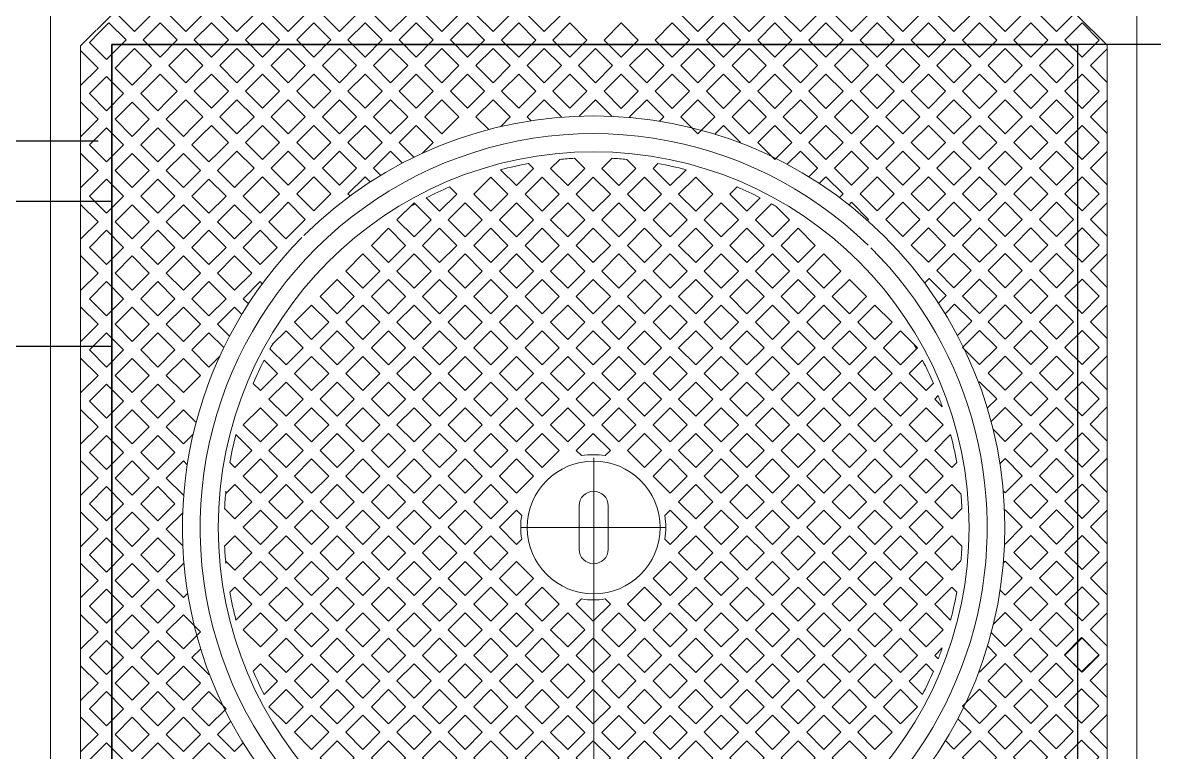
# Model space of a CAD drawing. Header units: millimetres. Extents: x -157642 to 241542, y -22875 to 31024.
# Drawn here: x -22724 to -21787, y 14089 to 14693 of the extents above; entities that cross this region are included whole.
import ezdxf

# ---------------------------------------------------------------- set-up
doc = ezdxf.new("R2010")
doc.units = ezdxf.units.MM
doc.header["$LTSCALE"] = 100
doc.header["$MEASUREMENT"] = 0
doc.linetypes.add('DASHED2', pattern=[0.375, 0.25, -0.125])
doc.layers.add('8', color=8, linetype='Continuous')
doc.layers.add('Dim', color=25, linetype='Continuous', lineweight=9)
doc.layers.add('pipe', color=23, linetype='DASHED2', lineweight=0)

# ---------------------------------------------------------------- blocks, each defined once
blk = doc.blocks.new('N')
at = {"layer": 'Dim'}
for p, q in [((-2.992, 87.548), (-84.359, 87.548)), ((-0.413, 84.956), (-2.993, 87.548)), ((-0.412, 84.956), (-2.992, 87.548)), ((-41.113, 46.2), (-44.713, 46.2)), ((-45.913, 45), (-45.913, 45)), ((-39.913, 45), (-39.913, 45)), ((-41.113, 43.8), (-44.713, 43.8)), ((-1.71, 3.837), (-0.412, 5.128)), ((-1.749, 3.797), (-3.04, 2.5)), ((-3.04, 2.5), (-82.798, 2.5))]:
    blk.add_line(p, q, dxfattribs=at)
at = {"layer": 'Dim', "ltscale": 3}
for p, q in [((-42.913, 50.944), (-42.913, 38.987)), ((-37.152, 45), (-89.936, 45))]:
    blk.add_line(p, q, dxfattribs=at)
at = {"layer": 'Dim'}
blk.add_lwpolyline([(-0.012, 90, -0.414214), (2.088, 87.9), (2.088, 2.1, -0.414214), (-0.012, 0), (-85.826, 0, -0.414214), (-87.926, 2.1), (-87.926, 87.9, -0.414214), (-85.826, 90)], format="xyb", close=True, dxfattribs=at)
for points in [[(-61.222, 87.547), (-59.807, 86.133), (-58.393, 87.547)], [(-56.979, 87.547), (-55.565, 86.133), (-54.151, 87.548)], [(-52.736, 87.548), (-51.352, 86.163), (-49.967, 87.548)], [(-48.494, 87.548), (-47.109, 86.163), (-45.724, 87.548)], [(-44.251, 87.548), (-42.866, 86.163), (-41.481, 87.548)], [(-40.008, 87.548), (-38.594, 86.133), (-37.18, 87.548)], [(-35.766, 87.548), (-34.352, 86.134), (-32.937, 87.548)], [(-31.523, 87.548), (-30.109, 86.134), (-28.695, 87.548)], [(-27.281, 87.548), (-25.896, 86.163), (-24.511, 87.548)], [(-23.038, 87.548), (-21.653, 86.163), (-20.268, 87.548)], [(-18.795, 87.548), (-17.41, 86.163), (-16.026, 87.548)], [(-14.553, 87.548), (-13.168, 86.163), (-11.783, 87.548)], [(-10.31, 87.548), (-8.925, 86.163), (-7.54, 87.548)], [(-6.067, 87.548), (-4.682, 86.163), (-3.298, 87.548)], [(-0.413, 84.723), (-0.44, 84.749), (-1.854, 83.335), (-0.44, 81.921), (-0.413, 81.947)], [(-50.916, 78.113), (-49.937, 79.092), (-51.351, 80.506), (-52.766, 79.092), (-51.611, 77.937)], [(-45.847, 78.94), (-45.695, 79.092), (-47.109, 80.506), (-48.523, 79.092), (-48.1, 78.669)], [(-41.507, 79.037), (-41.452, 79.092), (-42.866, 80.506), (-44.28, 79.092), (-44.229, 79.041)], [(-37.645, 78.656), (-37.209, 79.092), (-38.624, 80.506), (-40.038, 79.092), (-39.877, 78.931)], [(-34.141, 77.917), (-32.967, 79.092), (-34.381, 80.506), (-35.795, 79.092), (-34.786, 78.082)], [(-0.413, 80.48), (-0.44, 80.506), (-1.854, 79.092), (-0.44, 77.678), (-0.413, 77.704)], [(-52.714, 77.626), (-53.473, 78.384), (-54.887, 76.97), (-54.83, 76.914)], [(-30.928, 76.888), (-30.845, 76.971), (-32.26, 78.385), (-33.04, 77.604)], [(-58.74, 75.166), (-59.837, 76.263), (-61.251, 74.849), (-60.548, 74.146)], [(-25.22, 74.111), (-24.427, 74.903), (-25.841, 76.318), (-27.025, 75.134)], [(-0.413, 76.237), (-0.44, 76.264), (-1.854, 74.85), (-0.44, 73.435), (-0.413, 73.462)], [(-48.256, 75.077), (-47.846, 74.667), (-49.261, 73.253), (-50.578, 74.57)], [(-44.448, 75.511), (-43.604, 74.667), (-45.018, 73.253), (-46.432, 74.667), (-45.675, 75.424)], [(-40.118, 75.424), (-39.361, 74.667), (-40.775, 73.253), (-42.19, 74.667), (-41.346, 75.511)], [(-35.216, 74.57), (-36.533, 73.253), (-37.947, 74.667), (-37.537, 75.077)], [(-22.681, 72.407), (-22.306, 72.782), (-23.72, 74.196), (-24.351, 73.565)], [(-54.802, 73.138), (-54.21, 72.546), (-55.625, 71.132), (-56.734, 72.241)], [(-52.882, 73.874), (-53.503, 73.253), (-53.794, 73.543)], [(-32, 73.543), (-32.29, 73.253), (-32.912, 73.874)], [(-29.06, 72.241), (-30.169, 71.132), (-31.583, 72.546), (-30.991, 73.138)], [(-0.413, 71.995), (-0.44, 72.021), (-1.854, 70.607), (-0.44, 69.193), (-0.413, 69.219)], [(-16.208, 66.152), (-15.996, 66.364), (-17.41, 67.778), (-17.501, 67.688)], [(-0.413, 67.752), (-0.44, 67.779), (-1.854, 66.364), (-0.44, 64.95), (-0.413, 64.976)], [(-14.43, 63.688), (-13.875, 64.243), (-15.289, 65.657), (-15.594, 65.352)], [(-12.851, 61.024), (-11.753, 62.122), (-13.167, 63.536), (-13.881, 62.823)], [(-0.413, 63.509), (-0.44, 63.536), (-1.854, 62.122), (-0.44, 60.707), (-0.413, 60.734)], [(-16.114, 59.731), (-17.441, 58.404), (-18.855, 59.818), (-17.441, 61.232), (-16.336, 60.128)], [(-0.413, 59.267), (-0.44, 59.293), (-1.854, 57.879), (-0.439, 56.465), (-0.413, 56.491)], [(-14.728, 56.874), (-15.32, 56.282), (-16.734, 57.697), (-15.624, 58.806)], [(-10.357, 55.032), (-9.632, 55.758), (-11.046, 57.172), (-11.082, 57.136)], [(-0.413, 55.024), (-0.439, 55.051), (-1.854, 53.636), (-0.439, 52.222), (-0.413, 52.249)], [(-43.878, 50.899), (-44.311, 51.333), (-42.897, 52.747), (-41.483, 51.333), (-41.916, 50.899)], [(-12.788, 50.328), (-13.198, 49.918), (-14.612, 51.333), (-13.295, 52.65)], [(-8.982, 48.037), (-8.925, 47.979), (-7.51, 49.394), (-8.925, 50.808), (-9.285, 50.448)], [(-12.354, 46.52), (-13.198, 45.676), (-14.612, 47.09), (-13.198, 48.504), (-12.441, 47.747)], [(-48.827, 43.988), (-49.261, 43.554), (-50.675, 44.969), (-49.261, 46.383), (-48.827, 45.95)], [(-36.966, 45.95), (-36.533, 46.383), (-35.119, 44.969), (-36.533, 43.554), (-36.966, 43.988)], [(-8.868, 43.794), (-7.51, 45.151), (-8.88, 46.521)], [(-12.441, 42.19), (-13.198, 41.433), (-14.612, 42.847), (-13.198, 44.262), (-12.354, 43.418)], [(-9.243, 39.813), (-8.925, 39.494), (-7.51, 40.908), (-8.925, 42.323), (-8.954, 42.293)], [(-0.413, 42.296), (-0.439, 42.323), (-1.853, 40.908), (-0.439, 39.494), (-0.413, 39.521)], [(-13.295, 37.288), (-14.612, 38.605), (-13.198, 40.019), (-12.788, 39.609)], [(-41.916, 39.038), (-41.483, 38.605), (-42.897, 37.191), (-44.311, 38.605), (-43.878, 39.038)], [(-9.975, 36.302), (-8.924, 35.251), (-7.51, 36.666), (-8.925, 38.08), (-9.735, 37.27)], [(-0.413, 38.054), (-0.439, 38.08), (-1.853, 36.666), (-0.439, 35.252), (-0.413, 35.278)], [(-0.413, 33.811), (-0.439, 33.837), (-1.853, 32.423), (-0.439, 31.009), (-0.413, 31.035)], [(-15.624, 31.132), (-16.734, 32.241), (-15.32, 33.655), (-14.728, 33.063)], [(-12.271, 30.113), (-11.046, 28.888), (-9.632, 30.302), (-11.046, 31.716), (-11.934, 30.828)], [(-13.766, 27.365), (-13.167, 26.766), (-11.753, 28.18), (-12.746, 29.173)], [(-0.413, 29.568), (-0.439, 29.595), (-1.853, 28.181), (-0.439, 26.766), (-0.413, 26.793)], [(-15.465, 24.822), (-15.288, 24.645), (-13.874, 26.059), (-14.31, 26.495)], [(-0.413, 25.326), (-0.439, 25.352), (-1.853, 23.938), (-0.439, 22.524), (-0.413, 22.55)], [(-28.135, 18.186), (-29.462, 19.513), (-28.047, 20.927), (-26.633, 19.513), (-27.738, 18.408)], [(-16.802, 18.889), (-15.995, 19.695), (-17.41, 21.109), (-18.216, 20.303)], [(-0.413, 21.083), (-0.439, 21.109), (-1.853, 19.695), (-0.439, 18.281), (-0.413, 18.307)], [(-16.801, 18.889), (-17.608, 18.083), (-19.022, 19.497), (-18.216, 20.303)], [(-56.734, 17.696), (-55.625, 18.806), (-54.21, 17.392), (-54.802, 16.8)], [(-30.991, 16.8), (-31.583, 17.392), (-30.169, 18.806), (-29.06, 17.696)], [(-14.68, 16.767), (-13.874, 17.574), (-15.288, 18.988), (-16.095, 18.182)], [(-14.68, 16.768), (-15.486, 15.961), (-16.901, 17.376), (-16.094, 18.182)], [(-22.734, 17.552), (-22.557, 17.376), (-23.972, 15.961), (-24.408, 16.397)], [(-58.937, 14.937), (-60.034, 13.84), (-61.448, 15.254), (-60.735, 15.967)], [(-50.578, 15.367), (-49.261, 16.684), (-47.846, 15.27), (-48.256, 14.86)], [(-45.675, 14.513), (-46.432, 15.27), (-45.018, 16.684), (-43.604, 15.27), (-44.448, 14.426)], [(-41.346, 14.426), (-42.19, 15.27), (-40.775, 16.684), (-39.361, 15.27), (-40.118, 14.513)], [(-37.537, 14.86), (-37.947, 15.27), (-36.533, 16.684), (-35.216, 15.367)], [(-12.559, 14.646), (-13.365, 13.84), (-14.779, 15.254), (-13.973, 16.061)], [(-12.559, 14.646), (-11.753, 15.452), (-13.167, 16.867), (-13.973, 16.06)], [(-0.413, 16.84), (-0.439, 16.867), (-1.853, 15.453), (-0.439, 14.038), (-0.413, 14.065)], [(-25.277, 15.853), (-24.679, 15.254), (-26.093, 13.84), (-27.086, 14.833)], [(-28.025, 14.358), (-26.8, 13.133), (-28.214, 11.719), (-29.628, 13.133), (-28.74, 14.021)], [(-10.438, 12.525), (-9.631, 13.331), (-11.046, 14.745), (-11.852, 13.939)], [(-52.945, 12.444), (-53.67, 11.719), (-55.084, 13.133), (-55.049, 13.168)], [(-10.437, 12.525), (-11.244, 11.719), (-12.658, 13.133), (-11.852, 13.939)], [(-8.316, 10.404), (-7.51, 11.21), (-8.924, 12.624), (-9.73, 11.818)], [(-0.413, 12.598), (-0.439, 12.624), (-1.853, 11.21), (-0.439, 9.796), (-0.412, 9.822)], [(-45.949, 11.069), (-45.892, 11.012), (-47.306, 9.597), (-48.72, 11.012), (-48.36, 11.372)], [(-37.725, 11.331), (-37.407, 11.012), (-38.821, 9.597), (-40.235, 11.012), (-40.206, 11.041)], [(-34.215, 12.062), (-33.164, 11.012), (-34.578, 9.597), (-35.992, 11.012), (-35.182, 11.822)], [(-8.316, 10.404), (-9.122, 9.597), (-10.537, 11.012), (-9.73, 11.818)], [(-41.706, 10.955), (-43.064, 9.597), (-44.433, 10.967)], [(-6.195, 8.282), (-5.389, 9.089), (-6.803, 10.503), (-7.609, 9.697)], [(-6.195, 8.282), (-7.001, 7.476), (-8.415, 8.89), (-7.609, 9.697)], [(-4.073, 6.161), (-4.88, 5.355), (-6.294, 6.769), (-5.488, 7.575)], [(-4.074, 6.161), (-3.267, 6.967), (-4.682, 8.381), (-5.488, 7.575)], [(-0.412, 8.355), (-0.439, 8.382), (-1.853, 6.967), (-0.439, 5.553), (-0.412, 5.58)], [(-1.952, 4.04), (-1.146, 4.846), (-2.56, 6.26), (-3.366, 5.454)], [(-1.952, 4.04), (-2.758, 3.234), (-4.173, 4.648), (-3.366, 5.454)], [(-61.422, 2.5), (-61.448, 2.526), (-60.034, 3.941), (-58.62, 2.526), (-58.646, 2.5)], [(-57.179, 2.5), (-57.206, 2.526), (-55.791, 3.941), (-54.377, 2.526), (-54.404, 2.5)], [(-52.937, 2.5), (-52.963, 2.526), (-51.549, 3.941), (-50.135, 2.526), (-50.161, 2.5)], [(-48.694, 2.5), (-48.72, 2.526), (-47.306, 3.941), (-45.892, 2.526), (-45.918, 2.5)], [(-44.451, 2.5), (-44.478, 2.526), (-43.064, 3.941), (-41.649, 2.526), (-41.676, 2.5)], [(-40.209, 2.5), (-40.235, 2.526), (-38.821, 3.941), (-37.407, 2.526), (-37.433, 2.5)], [(-35.966, 2.5), (-35.992, 2.526), (-34.578, 3.941), (-33.164, 2.526), (-33.19, 2.5)], [(-31.723, 2.5), (-31.75, 2.526), (-30.336, 3.941), (-28.921, 2.526), (-28.948, 2.5)], [(-27.481, 2.5), (-27.507, 2.526), (-26.093, 3.941), (-24.679, 2.526), (-24.705, 2.5)], [(-23.238, 2.5), (-23.265, 2.526), (-21.85, 3.941), (-20.436, 2.526), (-20.462, 2.5)], [(-18.995, 2.5), (-19.022, 2.526), (-17.608, 3.941), (-16.193, 2.526), (-16.22, 2.5)], [(-14.753, 2.5), (-14.779, 2.526), (-13.365, 3.941), (-11.951, 2.526), (-11.977, 2.5)], [(-10.51, 2.5), (-10.537, 2.526), (-9.122, 3.941), (-7.708, 2.526), (-7.735, 2.5)], [(-6.268, 2.5), (-6.294, 2.526), (-4.88, 3.941), (-3.466, 2.526), (-3.492, 2.5)]]:
    blk.add_lwpolyline(points, dxfattribs=at)
for points in [[(-61.929, 84.012), (-60.515, 85.426), (-61.929, 86.84), (-63.343, 85.426)], [(-61.929, 84.012), (-60.515, 85.426), (-61.929, 86.84), (-63.343, 85.426)], [(-57.686, 84.012), (-56.272, 85.426), (-57.686, 86.84), (-59.1, 85.426)], [(-57.686, 84.012), (-56.272, 85.426), (-57.686, 86.84), (-59.1, 85.426)], [(-53.473, 84.041), (-52.059, 85.456), (-53.473, 86.87), (-54.887, 85.456)], [(-53.443, 84.012), (-52.029, 85.426), (-53.444, 86.84), (-54.858, 85.426)], [(-49.23, 84.041), (-47.816, 85.456), (-49.23, 86.87), (-50.644, 85.456)], [(-49.23, 84.041), (-47.816, 85.456), (-49.23, 86.87), (-50.644, 85.456)], [(-49.23, 84.041), (-47.816, 85.456), (-49.23, 86.87), (-50.644, 85.456)], [(-44.988, 84.041), (-43.573, 85.456), (-44.988, 86.87), (-46.402, 85.456)], [(-44.988, 84.041), (-43.573, 85.456), (-44.988, 86.87), (-46.402, 85.456)], [(-40.745, 84.041), (-39.331, 85.456), (-40.745, 86.87), (-42.159, 85.456)], [(-36.502, 84.042), (-35.088, 85.456), (-36.502, 86.87), (-37.916, 85.456)], [(-32.26, 84.042), (-30.845, 85.456), (-32.26, 86.87), (-33.674, 85.456)], [(-28.017, 84.042), (-26.603, 85.456), (-28.017, 86.87), (-29.431, 85.456)], [(-23.774, 84.042), (-22.36, 85.456), (-23.774, 86.87), (-25.189, 85.456)], [(-19.532, 84.042), (-18.117, 85.456), (-19.532, 86.87), (-20.946, 85.456)], [(-15.289, 84.042), (-13.875, 85.456), (-15.289, 86.87), (-16.703, 85.456)], [(-11.046, 84.042), (-9.632, 85.456), (-11.046, 86.87), (-12.461, 85.456)], [(-6.804, 84.042), (-5.39, 85.456), (-6.804, 86.87), (-8.218, 85.456)], [(-2.561, 84.042), (-1.147, 85.456), (-2.561, 86.87), (-3.975, 85.456)], [(-59.807, 81.891), (-58.393, 83.305), (-59.807, 84.719), (-61.222, 83.305)], [(-55.565, 81.891), (-54.151, 83.305), (-55.565, 84.719), (-56.979, 83.305)], [(-51.351, 81.92), (-49.937, 83.334), (-51.352, 84.748), (-52.766, 83.334)], [(-51.351, 81.92), (-49.937, 83.334), (-51.352, 84.748), (-52.766, 83.334)], [(-47.109, 81.92), (-45.695, 83.334), (-47.109, 84.749), (-48.523, 83.334)], [(-47.109, 81.92), (-45.695, 83.334), (-47.109, 84.749), (-48.523, 83.334)], [(-47.109, 81.92), (-45.695, 83.334), (-47.109, 84.749), (-48.523, 83.334)], [(-42.866, 81.92), (-41.452, 83.334), (-42.866, 84.749), (-44.28, 83.334)], [(-38.624, 81.92), (-37.209, 83.334), (-38.624, 84.749), (-40.038, 83.334)], [(-34.381, 81.92), (-32.967, 83.334), (-34.381, 84.749), (-35.795, 83.334)], [(-30.138, 81.92), (-28.724, 83.335), (-30.138, 84.749), (-31.552, 83.334)], [(-25.896, 81.92), (-24.481, 83.335), (-25.896, 84.749), (-27.31, 83.335)], [(-21.653, 81.92), (-20.239, 83.335), (-21.653, 84.749), (-23.067, 83.335)], [(-17.41, 81.92), (-15.996, 83.335), (-17.41, 84.749), (-18.825, 83.335)], [(-13.168, 81.92), (-11.754, 83.335), (-13.168, 84.749), (-14.582, 83.335)], [(-8.925, 81.921), (-7.511, 83.335), (-8.925, 84.749), (-10.339, 83.335)], [(-4.682, 81.921), (-3.268, 83.335), (-4.682, 84.749), (-6.097, 83.335)], [(-61.929, 79.769), (-60.515, 81.183), (-61.929, 82.598), (-63.343, 81.183)], [(-57.715, 79.799), (-56.301, 81.213), (-57.715, 82.627), (-59.13, 81.213)], [(-53.473, 79.799), (-52.059, 81.213), (-53.473, 82.627), (-54.887, 81.213)], [(-49.23, 79.799), (-47.816, 81.213), (-49.23, 82.627), (-50.644, 81.213)], [(-44.987, 79.799), (-43.573, 81.213), (-44.988, 82.627), (-46.402, 81.213)], [(-40.745, 79.799), (-39.331, 81.213), (-40.745, 82.627), (-42.159, 81.213)], [(-36.502, 79.799), (-35.088, 81.213), (-36.502, 82.627), (-37.916, 81.213)], [(-32.26, 79.799), (-30.845, 81.213), (-32.26, 82.627), (-33.674, 81.213)], [(-28.017, 79.799), (-26.603, 81.213), (-28.017, 82.627), (-29.431, 81.213)], [(-23.774, 79.799), (-22.36, 81.213), (-23.774, 82.627), (-25.189, 81.213)], [(-19.532, 79.799), (-18.117, 81.213), (-19.532, 82.628), (-20.946, 81.213)], [(-15.289, 79.799), (-13.875, 81.213), (-15.289, 82.628), (-16.703, 81.213)], [(-11.046, 79.799), (-9.632, 81.213), (-11.046, 82.628), (-12.461, 81.213)], [(-6.804, 79.799), (-5.39, 81.213), (-6.804, 82.628), (-8.218, 81.213)], [(-2.561, 79.799), (-1.147, 81.214), (-2.561, 82.628), (-3.975, 81.214)], [(-59.837, 77.677), (-58.423, 79.092), (-59.837, 80.506), (-61.251, 79.091)], [(-55.594, 77.677), (-54.18, 79.092), (-55.594, 80.506), (-57.008, 79.092)], [(-55.594, 77.677), (-54.18, 79.092), (-55.594, 80.506), (-57.008, 79.092)], [(-30.138, 77.678), (-28.724, 79.092), (-30.138, 80.506), (-31.552, 79.092)], [(-25.896, 77.678), (-24.481, 79.092), (-25.896, 80.506), (-27.31, 79.092)], [(-21.653, 77.678), (-20.239, 79.092), (-21.653, 80.506), (-23.067, 79.092)], [(-17.41, 77.678), (-15.996, 79.092), (-17.41, 80.506), (-18.825, 79.092)], [(-13.168, 77.678), (-11.753, 79.092), (-13.168, 80.506), (-14.582, 79.092)], [(-8.925, 77.678), (-7.511, 79.092), (-8.925, 80.506), (-10.339, 79.092)], [(-4.682, 77.678), (-3.268, 79.092), (-4.682, 80.506), (-6.097, 79.092)], [(-61.958, 75.556), (-60.544, 76.97), (-61.958, 78.384), (-63.372, 76.97)], [(-57.715, 75.556), (-56.301, 76.97), (-57.715, 78.384), (-59.13, 76.97)], [(-28.017, 75.556), (-26.603, 76.971), (-28.017, 78.385), (-29.431, 76.971)], [(-23.774, 75.556), (-22.36, 76.971), (-23.774, 78.385), (-25.188, 76.971)], [(-19.532, 75.556), (-18.117, 76.971), (-19.532, 78.385), (-20.946, 76.971)], [(-15.289, 75.557), (-13.875, 76.971), (-15.289, 78.385), (-16.703, 76.971)], [(-11.046, 75.557), (-9.632, 76.971), (-11.046, 78.385), (-12.461, 76.971)], [(-6.804, 75.557), (-5.389, 76.971), (-6.804, 78.385), (-8.218, 76.971)], [(-2.561, 75.557), (-1.147, 76.971), (-2.561, 78.385), (-3.975, 76.971)], [(-21.653, 73.435), (-20.239, 74.849), (-21.653, 76.264), (-23.067, 74.849)], [(-17.41, 73.435), (-15.996, 74.849), (-17.41, 76.264), (-18.824, 74.849)], [(-13.168, 73.435), (-11.753, 74.849), (-13.168, 76.264), (-14.582, 74.849)], [(-8.925, 73.435), (-7.511, 74.849), (-8.925, 76.264), (-10.339, 74.849)], [(-4.682, 73.435), (-3.268, 74.85), (-4.682, 76.264), (-6.097, 74.85)], [(-19.532, 71.314), (-18.117, 72.728), (-19.532, 74.142), (-20.946, 72.728)], [(-15.289, 71.314), (-13.875, 72.728), (-15.289, 74.142), (-16.703, 72.728)], [(-11.046, 71.314), (-9.632, 72.728), (-11.046, 74.142), (-12.46, 72.728)], [(-6.804, 71.314), (-5.389, 72.728), (-6.804, 74.142), (-8.218, 72.728)], [(-2.561, 71.314), (-1.147, 72.728), (-2.561, 74.142), (-3.975, 72.728)], [(-49.968, 72.546), (-51.382, 71.132), (-52.796, 72.546), (-51.382, 73.96)], [(-45.725, 72.546), (-47.139, 71.132), (-48.554, 72.546), (-47.139, 73.96)], [(-41.483, 72.546), (-42.897, 71.132), (-44.311, 72.546), (-42.897, 73.96)], [(-37.24, 72.546), (-38.654, 71.132), (-40.068, 72.546), (-38.654, 73.96)], [(-32.997, 72.546), (-34.411, 71.132), (-35.826, 72.546), (-34.411, 73.96)], [(-56.332, 70.425), (-57.746, 69.01), (-59.16, 70.425), (-57.746, 71.839)], [(-52.085, 70.425), (-53.499, 69.01), (-54.913, 70.425), (-53.499, 71.839)], [(-47.846, 70.425), (-49.261, 69.01), (-50.675, 70.425), (-49.261, 71.839)], [(-43.604, 70.425), (-45.018, 69.01), (-46.432, 70.425), (-45.018, 71.839)], [(-39.361, 70.425), (-40.775, 69.01), (-42.19, 70.425), (-40.775, 71.839)], [(-35.119, 70.425), (-36.533, 69.01), (-37.947, 70.425), (-36.533, 71.839)], [(-30.876, 70.425), (-32.29, 69.01), (-33.704, 70.425), (-32.29, 71.839)], [(-26.633, 70.425), (-28.047, 69.01), (-29.462, 70.425), (-28.047, 71.839)], [(-17.41, 69.193), (-15.996, 70.607), (-17.41, 72.021), (-18.824, 70.607)], [(-13.168, 69.193), (-11.753, 70.607), (-13.168, 72.021), (-14.582, 70.607)], [(-8.925, 69.193), (-7.511, 70.607), (-8.925, 72.021), (-10.339, 70.607)], [(-4.682, 69.193), (-3.268, 70.607), (-4.682, 72.021), (-6.096, 70.607)], [(-58.453, 68.303), (-59.867, 66.889), (-61.281, 68.303), (-59.867, 69.717)], [(-54.202, 68.303), (-55.616, 66.889), (-57.03, 68.303), (-55.616, 69.717)], [(-49.964, 68.303), (-51.378, 66.889), (-52.792, 68.303), (-51.378, 69.717)], [(-45.725, 68.303), (-47.139, 66.889), (-48.554, 68.303), (-47.139, 69.717)], [(-41.483, 68.303), (-42.897, 66.889), (-44.311, 68.303), (-42.897, 69.717)], [(-37.24, 68.303), (-38.654, 66.889), (-40.068, 68.303), (-38.654, 69.717)], [(-32.997, 68.303), (-34.411, 66.889), (-35.826, 68.303), (-34.411, 69.717)], [(-28.755, 68.303), (-30.169, 66.889), (-31.583, 68.303), (-30.169, 69.717)], [(-24.512, 68.303), (-25.926, 66.889), (-27.34, 68.303), (-25.926, 69.717)], [(-15.289, 67.071), (-13.875, 68.485), (-15.289, 69.9), (-16.703, 68.485)], [(-11.046, 67.071), (-9.632, 68.486), (-11.046, 69.9), (-12.46, 68.485)], [(-6.804, 67.071), (-5.389, 68.486), (-6.804, 69.9), (-8.218, 68.486)], [(-2.561, 67.071), (-1.147, 68.486), (-2.561, 69.9), (-3.975, 68.486)], [(-60.574, 66.182), (-61.989, 64.768), (-63.403, 66.182), (-61.989, 67.596)], [(-56.332, 66.182), (-57.746, 64.768), (-59.16, 66.182), (-57.746, 67.596)], [(-52.085, 66.182), (-53.499, 64.768), (-54.913, 66.182), (-53.499, 67.596)], [(-47.846, 66.182), (-49.261, 64.768), (-50.675, 66.182), (-49.261, 67.596)], [(-43.604, 66.182), (-45.018, 64.768), (-46.432, 66.182), (-45.018, 67.596)], [(-39.361, 66.182), (-40.775, 64.768), (-42.19, 66.182), (-40.775, 67.596)], [(-35.119, 66.182), (-36.533, 64.768), (-37.947, 66.182), (-36.533, 67.596)], [(-30.876, 66.182), (-32.29, 64.768), (-33.704, 66.182), (-32.29, 67.596)], [(-26.633, 66.182), (-28.047, 64.768), (-29.462, 66.182), (-28.047, 67.596)], [(-22.391, 66.182), (-23.805, 64.768), (-25.219, 66.182), (-23.805, 67.596)], [(-13.167, 64.95), (-11.753, 66.364), (-13.168, 67.778), (-14.582, 66.364)], [(-8.925, 64.95), (-7.511, 66.364), (-8.925, 67.778), (-10.339, 66.364)], [(-4.682, 64.95), (-3.268, 66.364), (-4.682, 67.778), (-6.096, 66.364)], [(-11.046, 62.829), (-9.632, 64.243), (-11.046, 65.657), (-12.46, 64.243)], [(-6.804, 62.829), (-5.389, 64.243), (-6.804, 65.657), (-8.218, 64.243)], [(-2.561, 62.829), (-1.147, 64.243), (-2.561, 65.657), (-3.975, 64.243)], [(-58.453, 64.061), (-59.867, 62.646), (-61.281, 64.061), (-59.867, 65.475)], [(-54.202, 64.061), (-55.616, 62.646), (-57.03, 64.061), (-55.616, 65.475)], [(-49.964, 64.061), (-51.378, 62.646), (-52.792, 64.061), (-51.378, 65.475)], [(-45.725, 64.061), (-47.139, 62.646), (-48.554, 64.061), (-47.139, 65.475)], [(-41.483, 64.061), (-42.897, 62.646), (-44.311, 64.061), (-42.897, 65.475)], [(-37.24, 64.061), (-38.654, 62.646), (-40.068, 64.061), (-38.654, 65.475)], [(-32.997, 64.061), (-34.411, 62.646), (-35.826, 64.061), (-34.411, 65.475)], [(-28.755, 64.061), (-30.169, 62.646), (-31.583, 64.061), (-30.169, 65.475)], [(-24.512, 64.061), (-25.926, 62.646), (-27.34, 64.061), (-25.926, 65.475)], [(-20.269, 64.061), (-21.684, 62.646), (-23.098, 64.061), (-21.684, 65.475)], [(-60.574, 61.939), (-61.989, 60.525), (-63.403, 61.939), (-61.989, 63.353)], [(-56.332, 61.939), (-57.746, 60.525), (-59.16, 61.939), (-57.746, 63.353)], [(-52.085, 61.939), (-53.499, 60.525), (-54.913, 61.939), (-53.499, 63.353)], [(-47.846, 61.939), (-49.261, 60.525), (-50.675, 61.939), (-49.261, 63.353)], [(-43.604, 61.939), (-45.018, 60.525), (-46.432, 61.939), (-45.018, 63.353)], [(-39.361, 61.939), (-40.775, 60.525), (-42.19, 61.939), (-40.775, 63.353)], [(-35.119, 61.939), (-36.533, 60.525), (-37.947, 61.939), (-36.533, 63.353)], [(-30.876, 61.939), (-32.29, 60.525), (-33.704, 61.939), (-32.29, 63.353)], [(-26.633, 61.939), (-28.047, 60.525), (-29.462, 61.939), (-28.047, 63.353)], [(-22.391, 61.939), (-23.805, 60.525), (-25.219, 61.939), (-23.805, 63.353)], [(-18.148, 61.939), (-19.562, 60.525), (-20.976, 61.939), (-19.562, 63.353)], [(-8.925, 60.707), (-7.511, 62.122), (-8.925, 63.536), (-10.339, 62.122)], [(-4.682, 60.707), (-3.268, 62.122), (-4.682, 63.536), (-6.096, 62.122)], [(-58.453, 59.818), (-59.867, 58.404), (-61.281, 59.818), (-59.867, 61.232)], [(-54.202, 59.818), (-55.616, 58.404), (-57.03, 59.818), (-55.616, 61.232)], [(-49.964, 59.818), (-51.378, 58.404), (-52.792, 59.818), (-51.378, 61.232)], [(-45.725, 59.818), (-47.139, 58.404), (-48.554, 59.818), (-47.139, 61.232)], [(-41.483, 59.818), (-42.897, 58.404), (-44.311, 59.818), (-42.897, 61.232)], [(-37.24, 59.818), (-38.654, 58.404), (-40.068, 59.818), (-38.654, 61.232)], [(-32.997, 59.818), (-34.411, 58.404), (-35.826, 59.818), (-34.411, 61.232)], [(-28.755, 59.818), (-30.169, 58.404), (-31.583, 59.818), (-30.169, 61.232)], [(-24.512, 59.818), (-25.926, 58.404), (-27.34, 59.818), (-25.926, 61.232)], [(-20.269, 59.818), (-21.684, 58.404), (-23.098, 59.818), (-21.684, 61.232)], [(-11.046, 58.586), (-9.632, 60), (-11.046, 61.414), (-12.46, 60)], [(-6.803, 58.586), (-5.389, 60), (-6.803, 61.414), (-8.218, 60)], [(-2.561, 58.586), (-1.147, 60), (-2.561, 61.415), (-3.975, 60)], [(-60.574, 57.697), (-61.989, 56.282), (-63.403, 57.697), (-61.989, 59.111)], [(-56.332, 57.697), (-57.746, 56.282), (-59.16, 57.697), (-57.746, 59.111)], [(-52.085, 57.697), (-53.499, 56.282), (-54.913, 57.697), (-53.499, 59.111)], [(-47.846, 57.697), (-49.261, 56.282), (-50.675, 57.697), (-49.261, 59.111)], [(-43.604, 57.697), (-45.018, 56.282), (-46.432, 57.697), (-45.018, 59.111)], [(-39.361, 57.697), (-40.775, 56.282), (-42.19, 57.697), (-40.775, 59.111)], [(-35.119, 57.697), (-36.533, 56.282), (-37.947, 57.697), (-36.533, 59.111)], [(-30.876, 57.697), (-32.29, 56.282), (-33.704, 57.697), (-32.29, 59.111)], [(-26.633, 57.697), (-28.047, 56.282), (-29.462, 57.697), (-28.047, 59.111)], [(-22.391, 57.697), (-23.805, 56.282), (-25.219, 57.697), (-23.805, 59.111)], [(-18.148, 57.697), (-19.562, 56.282), (-20.976, 57.697), (-19.562, 59.111)], [(-8.925, 56.465), (-7.511, 57.879), (-8.925, 59.293), (-10.339, 57.879)], [(-4.682, 56.465), (-3.268, 57.879), (-4.682, 59.293), (-6.096, 57.879)], [(-58.453, 55.575), (-59.867, 54.161), (-61.281, 55.575), (-59.867, 56.99)], [(-54.202, 55.575), (-55.616, 54.161), (-57.03, 55.575), (-55.616, 56.99)], [(-49.964, 55.575), (-51.378, 54.161), (-52.792, 55.575), (-51.378, 56.99)], [(-45.725, 55.575), (-47.139, 54.161), (-48.554, 55.575), (-47.139, 56.99)], [(-41.483, 55.575), (-42.897, 54.161), (-44.311, 55.575), (-42.897, 56.99)], [(-37.24, 55.575), (-38.654, 54.161), (-40.068, 55.575), (-38.654, 56.99)], [(-32.997, 55.575), (-34.411, 54.161), (-35.826, 55.575), (-34.411, 56.99)], [(-28.755, 55.575), (-30.169, 54.161), (-31.583, 55.575), (-30.169, 56.99)], [(-24.512, 55.575), (-25.926, 54.161), (-27.34, 55.575), (-25.926, 56.99)], [(-20.269, 55.575), (-21.684, 54.161), (-23.098, 55.575), (-21.684, 56.99)], [(-16.027, 55.575), (-17.441, 54.161), (-18.855, 55.575), (-17.441, 56.99)], [(-6.803, 54.343), (-5.389, 55.758), (-6.803, 57.172), (-8.218, 55.758)], [(-2.561, 54.343), (-1.147, 55.758), (-2.561, 57.172), (-3.975, 55.758)], [(-60.579, 53.454), (-61.993, 52.04), (-63.407, 53.454), (-61.993, 54.868)], [(-56.332, 53.454), (-57.746, 52.04), (-59.16, 53.454), (-57.746, 54.868)], [(-52.085, 53.454), (-53.499, 52.04), (-54.913, 53.454), (-53.499, 54.868)], [(-47.846, 53.454), (-49.261, 52.04), (-50.675, 53.454), (-49.261, 54.868)], [(-43.604, 53.454), (-45.018, 52.04), (-46.432, 53.454), (-45.018, 54.868)], [(-39.361, 53.454), (-40.775, 52.04), (-42.19, 53.454), (-40.775, 54.868)], [(-35.119, 53.454), (-36.533, 52.04), (-37.947, 53.454), (-36.533, 54.868)], [(-30.876, 53.454), (-32.29, 52.04), (-33.704, 53.454), (-32.29, 54.868)], [(-26.633, 53.454), (-28.047, 52.04), (-29.462, 53.454), (-28.047, 54.868)], [(-22.391, 53.454), (-23.805, 52.04), (-25.219, 53.454), (-23.805, 54.868)], [(-18.148, 53.454), (-19.562, 52.04), (-20.976, 53.454), (-19.562, 54.868)], [(-13.905, 53.454), (-15.32, 52.04), (-16.734, 53.454), (-15.32, 54.868)], [(-8.925, 52.222), (-7.511, 53.636), (-8.925, 55.05), (-10.339, 53.636)], [(-4.682, 52.222), (-3.268, 53.636), (-4.682, 55.051), (-6.096, 53.636)], [(-58.461, 51.333), (-59.876, 49.918), (-61.29, 51.333), (-59.876, 52.747)], [(-54.202, 51.333), (-55.616, 49.918), (-57.03, 51.333), (-55.616, 52.747)], [(-49.964, 51.333), (-51.378, 49.918), (-52.792, 51.333), (-51.378, 52.747)], [(-45.725, 51.333), (-47.139, 49.918), (-48.554, 51.333), (-47.139, 52.747)], [(-37.24, 51.333), (-38.654, 49.918), (-40.068, 51.333), (-38.654, 52.747)], [(-32.997, 51.333), (-34.411, 49.918), (-35.826, 51.333), (-34.411, 52.747)], [(-28.755, 51.333), (-30.169, 49.918), (-31.583, 51.333), (-30.169, 52.747)], [(-24.512, 51.333), (-25.926, 49.918), (-27.34, 51.333), (-25.926, 52.747)], [(-20.269, 51.333), (-21.684, 49.918), (-23.098, 51.333), (-21.684, 52.747)], [(-16.027, 51.333), (-17.441, 49.918), (-18.855, 51.333), (-17.441, 52.747)], [(-6.803, 50.101), (-5.389, 51.515), (-6.803, 52.929), (-8.218, 51.515)], [(-2.561, 50.101), (-1.147, 51.515), (-2.561, 52.929), (-3.975, 51.515)], [(-4.682, 47.979), (-3.268, 49.394), (-4.682, 50.808), (-6.096, 49.394)], [(-60.57, 49.211), (-61.984, 47.797), (-63.399, 49.211), (-61.984, 50.626)], [(-56.332, 49.211), (-57.746, 47.797), (-59.16, 49.211), (-57.746, 50.626)], [(-52.085, 49.211), (-53.499, 47.797), (-54.913, 49.211), (-53.499, 50.626)], [(-47.846, 49.211), (-49.261, 47.797), (-50.675, 49.211), (-49.261, 50.626)], [(-35.119, 49.211), (-36.533, 47.797), (-37.947, 49.211), (-36.533, 50.626)], [(-30.876, 49.211), (-32.29, 47.797), (-33.704, 49.211), (-32.29, 50.626)], [(-26.633, 49.211), (-28.047, 47.797), (-29.462, 49.211), (-28.047, 50.626)], [(-22.391, 49.211), (-23.805, 47.797), (-25.219, 49.211), (-23.805, 50.626)], [(-18.148, 49.211), (-19.562, 47.797), (-20.976, 49.211), (-19.562, 50.626)], [(-13.905, 49.211), (-15.32, 47.797), (-16.734, 49.211), (-15.32, 50.626)], [(-58.461, 47.09), (-59.876, 45.676), (-61.29, 47.09), (-59.876, 48.504)], [(-54.202, 47.09), (-55.616, 45.676), (-57.03, 47.09), (-55.616, 48.504)], [(-49.964, 47.09), (-51.378, 45.676), (-52.792, 47.09), (-51.378, 48.504)], [(-32.997, 47.09), (-34.411, 45.676), (-35.826, 47.09), (-34.411, 48.504)], [(-28.755, 47.09), (-30.169, 45.676), (-31.583, 47.09), (-30.169, 48.504)], [(-24.512, 47.09), (-25.926, 45.676), (-27.34, 47.09), (-25.926, 48.504)], [(-20.269, 47.09), (-21.684, 45.676), (-23.098, 47.09), (-21.684, 48.504)], [(-16.027, 47.09), (-17.441, 45.676), (-18.855, 47.09), (-17.441, 48.504)], [(-6.803, 45.858), (-5.389, 47.272), (-6.803, 48.687), (-8.218, 47.272)], [(-2.561, 45.858), (-1.146, 47.272), (-2.561, 48.687), (-3.975, 47.272)], [(-60.57, 44.969), (-61.984, 43.554), (-63.399, 44.969), (-61.984, 46.383)], [(-56.332, 44.969), (-57.746, 43.554), (-59.16, 44.969), (-57.746, 46.383)], [(-52.085, 44.969), (-53.499, 43.554), (-54.913, 44.969), (-53.499, 46.383)], [(-30.876, 44.969), (-32.29, 43.554), (-33.704, 44.969), (-32.29, 46.383)], [(-26.633, 44.969), (-28.047, 43.554), (-29.462, 44.969), (-28.047, 46.383)], [(-22.391, 44.969), (-23.805, 43.554), (-25.219, 44.969), (-23.805, 46.383)], [(-18.148, 44.969), (-19.562, 43.554), (-20.976, 44.969), (-19.562, 46.383)], [(-13.905, 44.969), (-15.32, 43.554), (-16.734, 44.969), (-15.32, 46.383)], [(-4.682, 43.737), (-3.268, 45.151), (-4.682, 46.565), (-6.096, 45.151)], [(-58.461, 42.847), (-59.876, 41.433), (-61.29, 42.847), (-59.876, 44.262)], [(-54.202, 42.847), (-55.616, 41.433), (-57.03, 42.847), (-55.616, 44.262)], [(-49.964, 42.847), (-51.378, 41.433), (-52.792, 42.847), (-51.378, 44.262)], [(-32.997, 42.847), (-34.411, 41.433), (-35.826, 42.847), (-34.411, 44.262)], [(-28.755, 42.847), (-30.169, 41.433), (-31.583, 42.847), (-30.169, 44.262)], [(-24.512, 42.847), (-25.926, 41.433), (-27.34, 42.847), (-25.926, 44.262)], [(-20.269, 42.847), (-21.684, 41.433), (-23.098, 42.847), (-21.684, 44.262)], [(-16.027, 42.847), (-17.441, 41.433), (-18.855, 42.847), (-17.441, 44.262)], [(-6.803, 41.615), (-5.389, 43.03), (-6.803, 44.444), (-8.217, 43.03)], [(-2.561, 41.616), (-1.146, 43.03), (-2.561, 44.444), (-3.975, 43.03)], [(-4.682, 39.494), (-3.268, 40.908), (-4.682, 42.323), (-6.096, 40.908)], [(-60.57, 40.726), (-61.984, 39.312), (-63.399, 40.726), (-61.984, 42.14)], [(-56.332, 40.726), (-57.746, 39.312), (-59.16, 40.726), (-57.746, 42.14)], [(-52.085, 40.726), (-53.499, 39.312), (-54.913, 40.726), (-53.499, 42.14)], [(-47.846, 40.726), (-49.261, 39.312), (-50.675, 40.726), (-49.261, 42.14)], [(-35.119, 40.726), (-36.533, 39.312), (-37.947, 40.726), (-36.533, 42.14)], [(-30.876, 40.726), (-32.29, 39.312), (-33.704, 40.726), (-32.29, 42.14)], [(-26.633, 40.726), (-28.047, 39.312), (-29.462, 40.726), (-28.047, 42.14)], [(-22.391, 40.726), (-23.805, 39.312), (-25.219, 40.726), (-23.805, 42.14)], [(-18.148, 40.726), (-19.562, 39.312), (-20.976, 40.726), (-19.562, 42.14)], [(-13.905, 40.726), (-15.32, 39.312), (-16.734, 40.726), (-15.32, 42.14)], [(-58.461, 38.605), (-59.876, 37.191), (-61.29, 38.605), (-59.876, 40.019)], [(-54.202, 38.605), (-55.616, 37.191), (-57.03, 38.605), (-55.616, 40.019)], [(-49.964, 38.605), (-51.378, 37.191), (-52.792, 38.605), (-51.378, 40.019)], [(-45.725, 38.605), (-47.139, 37.191), (-48.554, 38.605), (-47.139, 40.019)], [(-37.24, 38.605), (-38.654, 37.191), (-40.068, 38.605), (-38.654, 40.019)], [(-32.997, 38.605), (-34.411, 37.191), (-35.826, 38.605), (-34.411, 40.019)], [(-28.755, 38.605), (-30.169, 37.191), (-31.583, 38.605), (-30.169, 40.019)], [(-24.512, 38.605), (-25.926, 37.191), (-27.34, 38.605), (-25.926, 40.019)], [(-20.269, 38.605), (-21.684, 37.191), (-23.098, 38.605), (-21.684, 40.019)], [(-16.027, 38.605), (-17.441, 37.191), (-18.855, 38.605), (-17.441, 40.019)], [(-6.803, 37.373), (-5.389, 38.787), (-6.803, 40.201), (-8.217, 38.787)], [(-2.561, 37.373), (-1.146, 38.787), (-2.561, 40.201), (-3.975, 38.787)], [(-60.57, 36.483), (-61.984, 35.069), (-63.399, 36.483), (-61.984, 37.898)], [(-56.332, 36.483), (-57.746, 35.069), (-59.16, 36.483), (-57.746, 37.898)], [(-52.085, 36.483), (-53.499, 35.069), (-54.913, 36.483), (-53.499, 37.898)], [(-47.846, 36.483), (-49.261, 35.069), (-50.675, 36.483), (-49.261, 37.898)], [(-43.604, 36.483), (-45.018, 35.069), (-46.432, 36.483), (-45.018, 37.898)], [(-39.361, 36.483), (-40.775, 35.069), (-42.19, 36.483), (-40.775, 37.898)], [(-35.119, 36.483), (-36.533, 35.069), (-37.947, 36.483), (-36.533, 37.898)], [(-30.876, 36.483), (-32.29, 35.069), (-33.704, 36.483), (-32.29, 37.898)], [(-26.633, 36.483), (-28.047, 35.069), (-29.462, 36.483), (-28.047, 37.898)], [(-22.391, 36.483), (-23.805, 35.069), (-25.219, 36.483), (-23.805, 37.898)], [(-18.148, 36.483), (-19.562, 35.069), (-20.976, 36.483), (-19.562, 37.898)], [(-13.905, 36.483), (-15.32, 35.069), (-16.734, 36.483), (-15.32, 37.898)], [(-4.682, 35.252), (-3.268, 36.666), (-4.682, 38.08), (-6.096, 36.666)], [(-58.453, 34.362), (-59.867, 32.948), (-61.281, 34.362), (-59.867, 35.776)], [(-54.202, 34.362), (-55.616, 32.948), (-57.03, 34.362), (-55.616, 35.776)], [(-49.964, 34.362), (-51.378, 32.948), (-52.792, 34.362), (-51.378, 35.776)], [(-45.725, 34.362), (-47.139, 32.948), (-48.554, 34.362), (-47.139, 35.776)], [(-41.483, 34.362), (-42.897, 32.948), (-44.311, 34.362), (-42.897, 35.776)], [(-37.24, 34.362), (-38.654, 32.948), (-40.068, 34.362), (-38.654, 35.776)], [(-32.997, 34.362), (-34.411, 32.948), (-35.826, 34.362), (-34.411, 35.776)], [(-28.755, 34.362), (-30.169, 32.948), (-31.583, 34.362), (-30.169, 35.776)], [(-24.512, 34.362), (-25.926, 32.948), (-27.34, 34.362), (-25.926, 35.776)], [(-20.269, 34.362), (-21.684, 32.948), (-23.098, 34.362), (-21.684, 35.776)], [(-16.027, 34.362), (-17.441, 32.948), (-18.855, 34.362), (-17.441, 35.776)], [(-6.803, 33.13), (-5.389, 34.544), (-6.803, 35.959), (-8.217, 34.544)], [(-2.56, 33.13), (-1.146, 34.544), (-2.561, 35.959), (-3.975, 34.544)], [(-8.924, 31.009), (-7.51, 32.423), (-8.924, 33.837), (-10.339, 32.423)], [(-4.682, 31.009), (-3.268, 32.423), (-4.682, 33.837), (-6.096, 32.423)], [(-60.574, 32.241), (-61.989, 30.827), (-63.403, 32.241), (-61.989, 33.655)], [(-56.332, 32.241), (-57.746, 30.827), (-59.16, 32.241), (-57.746, 33.655)], [(-52.085, 32.241), (-53.499, 30.827), (-54.913, 32.241), (-53.499, 33.655)], [(-47.846, 32.241), (-49.261, 30.827), (-50.675, 32.241), (-49.261, 33.655)], [(-43.604, 32.241), (-45.018, 30.827), (-46.432, 32.241), (-45.018, 33.655)], [(-39.361, 32.241), (-40.775, 30.827), (-42.19, 32.241), (-40.775, 33.655)], [(-35.119, 32.241), (-36.533, 30.827), (-37.947, 32.241), (-36.533, 33.655)], [(-30.876, 32.241), (-32.29, 30.827), (-33.704, 32.241), (-32.29, 33.655)], [(-26.633, 32.241), (-28.047, 30.827), (-29.462, 32.241), (-28.047, 33.655)], [(-22.391, 32.241), (-23.805, 30.827), (-25.219, 32.241), (-23.805, 33.655)], [(-18.148, 32.241), (-19.562, 30.827), (-20.976, 32.241), (-19.562, 33.655)], [(-58.453, 30.119), (-59.867, 28.705), (-61.281, 30.119), (-59.867, 31.534)], [(-54.202, 30.119), (-55.616, 28.705), (-57.03, 30.119), (-55.616, 31.534)], [(-49.964, 30.119), (-51.378, 28.705), (-52.792, 30.119), (-51.378, 31.534)], [(-45.725, 30.119), (-47.139, 28.705), (-48.554, 30.119), (-47.139, 31.534)], [(-41.483, 30.119), (-42.897, 28.705), (-44.311, 30.119), (-42.897, 31.534)], [(-37.24, 30.119), (-38.654, 28.705), (-40.068, 30.119), (-38.654, 31.534)], [(-32.997, 30.119), (-34.411, 28.705), (-35.826, 30.119), (-34.411, 31.534)], [(-28.755, 30.119), (-30.169, 28.705), (-31.583, 30.119), (-30.169, 31.534)], [(-24.512, 30.119), (-25.926, 28.705), (-27.34, 30.119), (-25.926, 31.534)], [(-20.269, 30.119), (-21.684, 28.705), (-23.098, 30.119), (-21.684, 31.534)], [(-16.027, 30.119), (-17.441, 28.705), (-18.855, 30.119), (-17.441, 31.534)], [(-6.803, 28.888), (-5.389, 30.302), (-6.803, 31.716), (-8.217, 30.302)], [(-2.56, 28.888), (-1.146, 30.302), (-2.56, 31.716), (-3.975, 30.302)], [(-60.574, 27.998), (-61.989, 26.584), (-63.403, 27.998), (-61.989, 29.412)], [(-56.332, 27.998), (-57.746, 26.584), (-59.16, 27.998), (-57.746, 29.412)], [(-52.085, 27.998), (-53.499, 26.584), (-54.913, 27.998), (-53.499, 29.412)], [(-47.846, 27.998), (-49.261, 26.584), (-50.675, 27.998), (-49.261, 29.412)], [(-43.604, 27.998), (-45.018, 26.584), (-46.432, 27.998), (-45.018, 29.412)], [(-39.361, 27.998), (-40.775, 26.584), (-42.19, 27.998), (-40.775, 29.412)], [(-35.119, 27.998), (-36.533, 26.584), (-37.947, 27.998), (-36.533, 29.412)], [(-30.876, 27.998), (-32.29, 26.584), (-33.704, 27.998), (-32.29, 29.412)], [(-26.633, 27.998), (-28.047, 26.584), (-29.462, 27.998), (-28.047, 29.412)], [(-22.391, 27.998), (-23.805, 26.584), (-25.219, 27.998), (-23.805, 29.412)], [(-18.148, 27.998), (-19.562, 26.584), (-20.976, 27.998), (-19.562, 29.412)], [(-8.924, 26.766), (-7.51, 28.18), (-8.924, 29.595), (-10.339, 28.18)], [(-4.682, 26.766), (-3.268, 28.181), (-4.682, 29.595), (-6.096, 28.18)], [(-58.453, 25.877), (-59.867, 24.463), (-61.281, 25.877), (-59.867, 27.291)], [(-54.202, 25.877), (-55.616, 24.463), (-57.03, 25.877), (-55.616, 27.291)], [(-49.964, 25.877), (-51.378, 24.463), (-52.792, 25.877), (-51.378, 27.291)], [(-45.725, 25.877), (-47.139, 24.463), (-48.554, 25.877), (-47.139, 27.291)], [(-41.483, 25.877), (-42.897, 24.463), (-44.311, 25.877), (-42.897, 27.291)], [(-37.24, 25.877), (-38.654, 24.463), (-40.068, 25.877), (-38.654, 27.291)], [(-32.997, 25.877), (-34.411, 24.463), (-35.826, 25.877), (-34.411, 27.291)], [(-28.755, 25.877), (-30.169, 24.463), (-31.583, 25.877), (-30.169, 27.291)], [(-24.512, 25.877), (-25.926, 24.463), (-27.34, 25.877), (-25.926, 27.291)], [(-20.269, 25.877), (-21.684, 24.463), (-23.098, 25.877), (-21.684, 27.291)], [(-11.046, 24.645), (-9.631, 26.059), (-11.046, 27.473), (-12.46, 26.059)], [(-6.803, 24.645), (-5.389, 26.059), (-6.803, 27.473), (-8.217, 26.059)], [(-2.56, 24.645), (-1.146, 26.059), (-2.56, 27.473), (-3.975, 26.059)], [(-13.167, 22.524), (-11.753, 23.938), (-13.167, 25.352), (-14.581, 23.938)], [(-8.924, 22.524), (-7.51, 23.938), (-8.924, 25.352), (-10.339, 23.938)], [(-4.682, 22.524), (-3.267, 23.938), (-4.682, 25.352), (-6.096, 23.938)], [(-60.574, 23.756), (-61.989, 22.341), (-63.403, 23.756), (-61.989, 25.17)], [(-56.332, 23.756), (-57.746, 22.341), (-59.16, 23.756), (-57.746, 25.17)], [(-52.085, 23.756), (-53.499, 22.341), (-54.913, 23.756), (-53.499, 25.17)], [(-47.846, 23.756), (-49.261, 22.341), (-50.675, 23.756), (-49.261, 25.17)], [(-43.604, 23.756), (-45.018, 22.341), (-46.432, 23.756), (-45.018, 25.17)], [(-39.361, 23.756), (-40.775, 22.341), (-42.19, 23.756), (-40.775, 25.17)], [(-35.119, 23.756), (-36.533, 22.341), (-37.947, 23.756), (-36.533, 25.17)], [(-30.876, 23.756), (-32.29, 22.341), (-33.704, 23.756), (-32.29, 25.17)], [(-26.633, 23.756), (-28.047, 22.341), (-29.462, 23.756), (-28.047, 25.17)], [(-22.391, 23.756), (-23.805, 22.341), (-25.219, 23.756), (-23.805, 25.17)], [(-58.453, 21.634), (-59.867, 20.22), (-61.281, 21.634), (-59.867, 23.048)], [(-54.202, 21.634), (-55.616, 20.22), (-57.03, 21.634), (-55.616, 23.048)], [(-49.964, 21.634), (-51.378, 20.22), (-52.792, 21.634), (-51.378, 23.048)], [(-45.725, 21.634), (-47.139, 20.22), (-48.554, 21.634), (-47.139, 23.048)], [(-41.483, 21.634), (-42.897, 20.22), (-44.311, 21.634), (-42.897, 23.048)], [(-37.24, 21.634), (-38.654, 20.22), (-40.068, 21.634), (-38.654, 23.048)], [(-32.997, 21.634), (-34.411, 20.22), (-35.826, 21.634), (-34.411, 23.048)], [(-28.755, 21.634), (-30.169, 20.22), (-31.583, 21.634), (-30.169, 23.048)], [(-24.512, 21.634), (-25.926, 20.22), (-27.34, 21.634), (-25.926, 23.048)], [(-15.288, 20.402), (-13.874, 21.816), (-15.288, 23.231), (-16.702, 21.816)], [(-11.046, 20.402), (-9.631, 21.816), (-11.046, 23.231), (-12.46, 21.816)], [(-6.803, 20.402), (-5.389, 21.817), (-6.803, 23.231), (-8.217, 21.816)], [(-2.56, 20.402), (-1.146, 21.817), (-2.56, 23.231), (-3.975, 21.817)], [(-56.332, 19.513), (-57.746, 18.099), (-59.16, 19.513), (-57.746, 20.927)], [(-52.085, 19.513), (-53.499, 18.099), (-54.913, 19.513), (-53.499, 20.927)], [(-47.846, 19.513), (-49.261, 18.099), (-50.675, 19.513), (-49.261, 20.927)], [(-43.604, 19.513), (-45.018, 18.099), (-46.432, 19.513), (-45.018, 20.927)], [(-39.361, 19.513), (-40.775, 18.099), (-42.19, 19.513), (-40.775, 20.927)], [(-35.119, 19.513), (-36.533, 18.099), (-37.947, 19.513), (-36.533, 20.927)], [(-30.876, 19.513), (-32.29, 18.099), (-33.704, 19.513), (-32.29, 20.927)], [(-13.167, 18.281), (-11.753, 19.695), (-13.167, 21.109), (-14.581, 19.695)], [(-8.924, 18.281), (-7.51, 19.695), (-8.924, 21.109), (-10.339, 19.695)], [(-4.682, 18.281), (-3.267, 19.695), (-4.682, 21.109), (-6.096, 19.695)], [(-49.968, 17.392), (-51.382, 15.977), (-52.796, 17.392), (-51.382, 18.806)], [(-45.725, 17.392), (-47.139, 15.977), (-48.554, 17.392), (-47.139, 18.806)], [(-41.483, 17.392), (-42.897, 15.977), (-44.311, 17.392), (-42.897, 18.806)], [(-37.24, 17.392), (-38.654, 15.977), (-40.068, 17.392), (-38.654, 18.806)], [(-32.997, 17.392), (-34.411, 15.977), (-35.826, 17.392), (-34.411, 18.806)], [(-18.315, 17.376), (-19.729, 15.961), (-21.143, 17.376), (-19.729, 18.79)], [(-11.046, 16.16), (-9.631, 17.574), (-11.046, 18.988), (-12.46, 17.574)], [(-6.803, 16.16), (-5.389, 17.574), (-6.803, 18.988), (-8.217, 17.574)], [(-2.56, 16.16), (-1.146, 17.574), (-2.56, 18.988), (-3.975, 17.574)], [(-20.436, 15.254), (-21.85, 13.84), (-23.265, 15.254), (-21.85, 16.669)], [(-16.193, 15.254), (-17.608, 13.84), (-19.022, 15.254), (-17.608, 16.669)], [(-8.924, 14.038), (-7.51, 15.453), (-8.924, 16.867), (-10.338, 15.452)], [(-4.682, 14.038), (-3.267, 15.453), (-4.682, 16.867), (-6.096, 15.453)], [(-60.741, 13.133), (-62.155, 11.719), (-63.57, 13.133), (-62.155, 14.547)], [(-56.499, 13.133), (-57.913, 11.719), (-59.327, 13.133), (-57.913, 14.547)], [(-22.557, 13.133), (-23.972, 11.719), (-25.386, 13.133), (-23.972, 14.547)], [(-18.315, 13.133), (-19.729, 11.719), (-21.143, 13.133), (-19.729, 14.547)], [(-14.072, 13.133), (-15.486, 11.719), (-16.901, 13.133), (-15.486, 14.547)], [(-6.803, 11.917), (-5.389, 13.331), (-6.803, 14.745), (-8.217, 13.331)], [(-2.56, 11.917), (-1.146, 13.331), (-2.56, 14.745), (-3.974, 13.331)], [(-58.62, 11.012), (-60.034, 9.597), (-61.448, 11.012), (-60.034, 12.426)], [(-54.377, 11.012), (-55.791, 9.597), (-57.206, 11.012), (-55.791, 12.426)], [(-50.135, 11.012), (-51.549, 9.597), (-52.963, 11.012), (-51.549, 12.426)], [(-28.921, 11.012), (-30.336, 9.597), (-31.75, 11.012), (-30.336, 12.426)], [(-24.679, 11.012), (-26.093, 9.597), (-27.507, 11.012), (-26.093, 12.426)], [(-20.436, 11.012), (-21.85, 9.597), (-23.265, 11.012), (-21.85, 12.426)], [(-16.193, 11.012), (-17.608, 9.597), (-19.022, 11.012), (-17.608, 12.426)], [(-11.951, 11.012), (-13.365, 9.597), (-14.779, 11.012), (-13.365, 12.426)], [(-4.682, 9.796), (-3.267, 11.21), (-4.682, 12.624), (-6.096, 11.21)], [(-2.56, 7.674), (-1.146, 9.089), (-2.56, 10.503), (-3.974, 9.089)], [(-60.741, 8.89), (-62.155, 7.476), (-63.57, 8.89), (-62.155, 10.305)], [(-56.499, 8.89), (-57.913, 7.476), (-59.327, 8.89), (-57.913, 10.305)], [(-52.256, 8.89), (-53.67, 7.476), (-55.084, 8.89), (-53.67, 10.305)], [(-48.013, 8.89), (-49.427, 7.476), (-50.842, 8.89), (-49.427, 10.305)], [(-43.771, 8.89), (-45.185, 7.476), (-46.599, 8.89), (-45.185, 10.305)], [(-39.528, 8.89), (-40.942, 7.476), (-42.356, 8.89), (-40.942, 10.305)], [(-35.285, 8.89), (-36.7, 7.476), (-38.114, 8.89), (-36.7, 10.305)], [(-31.043, 8.89), (-32.457, 7.476), (-33.871, 8.89), (-32.457, 10.305)], [(-26.8, 8.89), (-28.214, 7.476), (-29.628, 8.89), (-28.214, 10.305)], [(-22.557, 8.89), (-23.972, 7.476), (-25.386, 8.89), (-23.972, 10.305)], [(-18.315, 8.89), (-19.729, 7.476), (-21.143, 8.89), (-19.729, 10.305)], [(-14.072, 8.89), (-15.486, 7.476), (-16.901, 8.89), (-15.486, 10.305)], [(-9.829, 8.89), (-11.244, 7.476), (-12.658, 8.89), (-11.244, 10.305)], [(-58.62, 6.769), (-60.034, 5.355), (-61.448, 6.769), (-60.034, 8.183)], [(-54.377, 6.769), (-55.791, 5.355), (-57.206, 6.769), (-55.791, 8.183)], [(-50.135, 6.769), (-51.549, 5.355), (-52.963, 6.769), (-51.549, 8.183)], [(-45.892, 6.769), (-47.306, 5.355), (-48.72, 6.769), (-47.306, 8.183)], [(-41.649, 6.769), (-43.064, 5.355), (-44.478, 6.769), (-43.064, 8.183)], [(-37.407, 6.769), (-38.821, 5.355), (-40.235, 6.769), (-38.821, 8.183)], [(-33.164, 6.769), (-34.578, 5.355), (-35.992, 6.769), (-34.578, 8.183)], [(-28.921, 6.769), (-30.336, 5.355), (-31.75, 6.769), (-30.336, 8.183)], [(-24.679, 6.769), (-26.093, 5.355), (-27.507, 6.769), (-26.093, 8.183)], [(-20.436, 6.769), (-21.85, 5.355), (-23.265, 6.769), (-21.85, 8.183)], [(-16.193, 6.769), (-17.608, 5.355), (-19.022, 6.769), (-17.608, 8.183)], [(-11.951, 6.769), (-13.365, 5.355), (-14.779, 6.769), (-13.365, 8.183)], [(-7.708, 6.769), (-9.122, 5.355), (-10.537, 6.769), (-9.122, 8.183)], [(-60.741, 4.648), (-62.155, 3.234), (-63.57, 4.648), (-62.155, 6.062)], [(-56.499, 4.648), (-57.913, 3.234), (-59.327, 4.648), (-57.913, 6.062)], [(-52.256, 4.648), (-53.67, 3.234), (-55.084, 4.648), (-53.67, 6.062)], [(-48.013, 4.648), (-49.427, 3.234), (-50.842, 4.648), (-49.427, 6.062)], [(-43.771, 4.648), (-45.185, 3.234), (-46.599, 4.648), (-45.185, 6.062)], [(-39.528, 4.648), (-40.942, 3.234), (-42.356, 4.648), (-40.942, 6.062)], [(-35.285, 4.648), (-36.7, 3.234), (-38.114, 4.648), (-36.7, 6.062)], [(-31.043, 4.648), (-32.457, 3.234), (-33.871, 4.648), (-32.457, 6.062)], [(-26.8, 4.648), (-28.214, 3.234), (-29.628, 4.648), (-28.214, 6.062)], [(-22.557, 4.648), (-23.972, 3.234), (-25.386, 4.648), (-23.972, 6.062)], [(-18.315, 4.648), (-19.729, 3.234), (-21.143, 4.648), (-19.729, 6.062)], [(-14.072, 4.648), (-15.486, 3.234), (-16.901, 4.648), (-15.486, 6.062)], [(-9.829, 4.648), (-11.244, 3.234), (-12.658, 4.648), (-11.244, 6.062)], [(-5.587, 4.648), (-7.001, 3.234), (-8.415, 4.648), (-7.001, 6.062)]]:
    blk.add_lwpolyline(points, close=True, dxfattribs=at)
for radius in [31.1, 5.5]:
    blk.add_circle((-42.913, 45), radius, dxfattribs=at)
for centre, radius, start, end in [((-42.913, 44.999), 34.067, 315.18835, 134.58877), ((-42.913, 45), 32.6, 44.75372, 168.84567), ((-42.897, 44.969), 30.582, 100.09364, 104.54654), ((-42.897, 44.969), 30.582, 92.90711, 95.21332), ((-42.897, 44.969), 30.582, 84.78668, 87.09289), ((-42.897, 44.969), 30.582, 75.45346, 79.90636), ((-42.897, 44.969), 30.582, 112.91131, 116.90202), ((-42.897, 44.969), 30.582, 109.05695, 110.87425), ((-42.897, 44.969), 30.582, 69.12575, 70.94305), ((-42.897, 44.969), 30.582, 63.09798, 67.08869), ((-42.897, 44.969), 30.582, 60.2847, 61.13751), ((-42.913, 45), 32.6, 191.15433, 44.20445), ((-42.897, 44.969), 30.582, 28.86249, 29.7153), ((-42.897, 44.969), 30.582, 22.91131, 26.90202), ((-42.897, 44.969), 30.582, 10.09364, 14.54654), ((-42.897, 44.969), 6.011, 80.60915, 99.39085), ((-42.897, 44.969), 30.582, 2.90711, 5.21332), ((-42.897, 44.969), 6.011, 170.60915, 189.39085), ((-44.713, 45), 1.2, 90, 180), ((-41.113, 45), 1.2, 0, 90), ((-42.897, 44.969), 6.011, 350.60915, 9.39085), ((-44.713, 45), 1.2, 180, 270), ((-41.113, 45), 1.2, 270, 0), ((-42.897, 44.969), 30.582, 354.78668, 357.09289), ((-42.897, 44.969), 30.582, 345.45346, 349.90636), ((-42.897, 44.969), 6.011, 260.60915, 279.39085), ((-42.912, 45), 34.067, 193.38595, 314.81236), ((-42.897, 44.969), 30.582, 333.09798, 337.08869), ((-42.897, 44.969), 30.582, 330.2847, 331.13751), ((-42.897, 44.969), 30.582, 298.86249, 299.7153), ((-42.897, 44.969), 30.582, 243.09798, 247.08869), ((-42.897, 44.969), 30.582, 292.91131, 296.90202), ((-42.897, 44.969), 30.582, 255.45346, 259.90636), ((-42.897, 44.969), 30.582, 280.09364, 284.54654), ((-42.897, 44.969), 30.582, 264.37036, 267.09289), ((-42.897, 44.969), 30.582, 272.90711, 275.62964)]:
    blk.add_arc(centre, radius, start, end, dxfattribs=at)
blk = doc.blocks.new('d1500')
at = {"layer": '8', "ltscale": 1.5}
for p, q in [((-0.41109, -0.28), (-0.6, -0.28)), ((-0.4, -0.33), (-0.8, -0.33)), ((-0.4, -0.45), (-0.8, -0.45))]:
    blk.add_line(p, q, dxfattribs=at)
for points in [[(-0.4, -2.2), (1, -2.2), (1, -0.2), (-0.4, -0.2)], [(0.4, -0.2), (0.4, -1), (-0.4, -1), (-0.4, -0.2)]]:
    blk.add_lwpolyline(points, close=True, dxfattribs=at)
at = {"layer": '8', "ltscale": 3, "xscale": -0.01000000000931323, "yscale": 0.01000000000931323, "zscale": 0.01, "rotation": 270}
blk.add_blockref('N', (-0.45072, -0.17074), dxfattribs=at)

msp = doc.modelspace()

# ---------------------------------------------------------------- linework, layer by layer
at = {"layer": 'pipe', "ltscale": 10}
for points in [[(-22650.62, 14545.13), (-52650.62, 14545.13)], [(-22650.62, 14425.13), (-52650.62, 14425.13)]]:
    msp.add_lwpolyline(points, dxfattribs=at)

# ---------------------------------------------------------------- block references
at = {"xscale": 999.9999999999995, "yscale": 999.9999999999995, "zscale": 999.9999999999995, "rotation": 1.903093957980094e-07}
msp.add_blockref('d1500', (-22250.62, 14875.13), dxfattribs=at)

doc.saveas('drawing.dxf')
